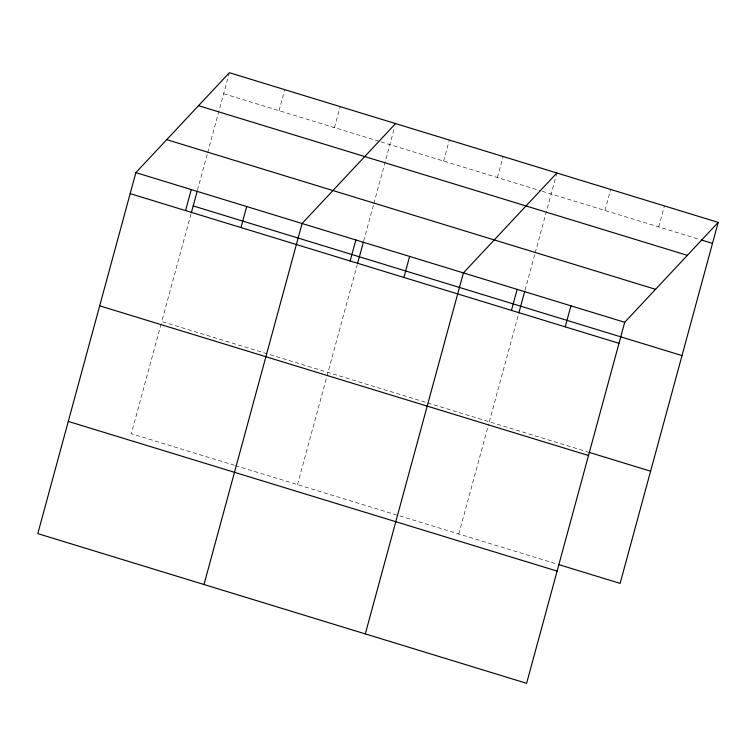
<?xml version="1.0" encoding="UTF-8"?>
<svg xmlns="http://www.w3.org/2000/svg" width="756" height="756" viewBox="0 0 756 756"><rect width="100%" height="100%" fill="white"/><g stroke="black" fill="none" stroke-linecap="round" stroke-linejoin="round"><path stroke-width="0.57" stroke-dasharray="3.78 2.83" d="M161.16 323.776L131.298 433.708L234.341 465.261M191.032 213.844L161.775 321.517L426.554 402.589M197.496 190.049L207.352 153.78M207.654 152.646L229.077 73.804M279.068 110.678L284.776 89.662M334.464 127.641L340.181 106.624M297.495 484.605L357.229 264.742M363.693 240.937L373.549 204.678M373.851 203.544L394.377 128.01M443.64 161.075L449.347 140.049M497.41 177.537L503.118 156.52M458.807 533.991L488.669 424.069M489.283 421.801L518.54 314.137M525.004 290.332L534.861 254.073M535.163 252.939L556.586 174.088M604.951 210.47L610.659 189.444M658.722 226.932L664.429 205.916M223.672 93.716L379.899 141.552M381.005 141.892L541.098 190.918M542.213 191.259L700.169 239.624M427.679 402.929L587.866 451.984M235.447 465.601L557.38 564.184"/><path stroke-width="1.13" d="M135.882 172.614L37.8 533.623L526.62 683.301L624.702 322.292L718.2 222.377L229.38 72.699L135.882 172.614L624.702 322.292M185.57 210.593L191.287 189.576M191.334 212.719L197.184 191.183M240.975 227.556L246.683 206.539M203.997 584.511L302.088 223.502L395.577 123.587M350.141 260.99L355.859 239.964M357.531 263.608L363.39 242.071M403.912 277.452L409.629 256.435M365.309 633.906L463.4 272.897L556.888 172.982M511.453 310.385L517.17 289.359M518.843 313.003L524.702 291.466M565.223 326.847L570.941 305.821M718.2 222.377L620.118 583.386L558.504 564.524M701.284 239.964L712.492 243.394M198.526 105.67L687.346 255.348M166.736 139.643L655.556 289.321M193.186 205.916L682.006 355.594M130.174 193.63L618.994 343.309M588.99 452.324L650.595 471.196M99.688 305.83L588.508 455.509M68.286 421.423L557.106 571.101"/></g></svg>
